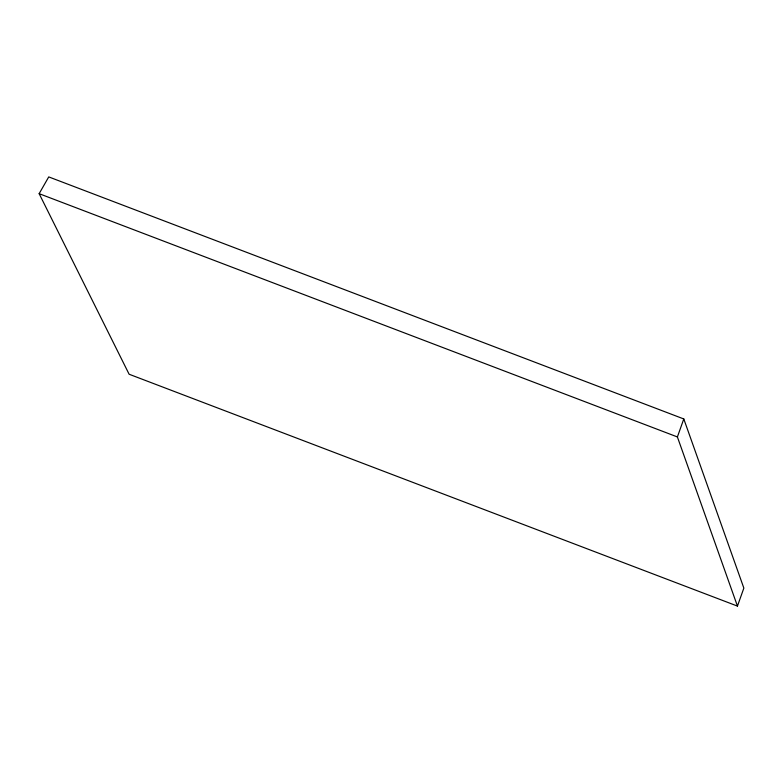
<?xml version="1.0" encoding="UTF-8"?>
<svg xmlns="http://www.w3.org/2000/svg" width="783" height="783" viewBox="0 0 783 783"><rect width="100%" height="100%" fill="white"/><g stroke="black" fill="none" stroke-linecap="round" stroke-linejoin="round"><path stroke-width="1.17" d="M737.449 606.091L677.393 436.943L683.794 418.954L48.742 176.909L39.15 193.675L129.117 374.235L737.449 606.091L743.85 588.102L683.794 418.954M39.15 193.675L677.393 436.943"/></g></svg>
